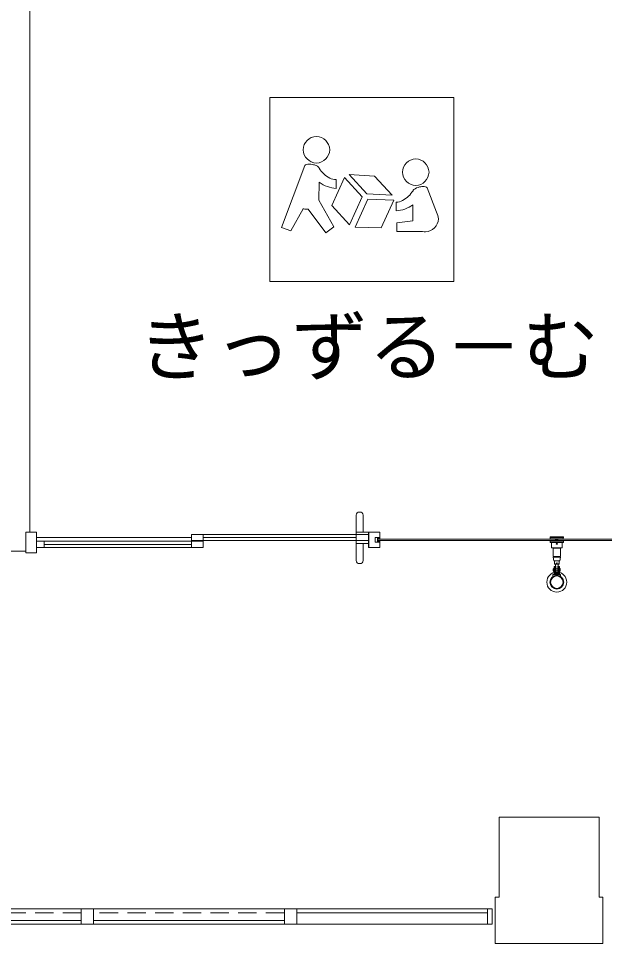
# Model space of a CAD drawing. Units: millimetres, scale not verified. Extents: x -9667 to 46333, y -21730 to 17470.
# Drawn here: x 34852 to 38660, y 1179 to 7188 of the extents above; entities that cross this region are included whole.
import ezdxf
from ezdxf.enums import TextEntityAlignment as Align

# ---------------------------------------------------------------- set-up
doc = ezdxf.new("R2010")
doc.units = ezdxf.units.MM
doc.header["$LTSCALE"] = 100
doc.linetypes.add('DASHED1', pattern=[1.8, 1.2, -0.6])
doc.linetypes.add('DASHED3', pattern=[4, 3, -1])
for name, color, linetype, lineweight in [('0-8', 7, 'Continuous', 18), ('1-0', 7, 'Continuous', 18), ('2-0', 7, 'Continuous', 18)]:
    doc.layers.add(name, color=color, linetype=linetype, lineweight=lineweight)
doc.styles.add('HGｺﾞｼｯｸE', font='')
doc.styles.get('HGｺﾞｼｯｸE').set_extended_font_data('HGｺﾞｼｯｸE')

msp = doc.modelspace()

# ---------------------------------------------------------------- linework, layer by layer
at = {"layer": '1-0'}
for p, q in [((34925.2, 8165.9), (34925.2, 3851.8)), ((37071.7, 3981.8), (37066.7, 3981.8)), ((37046.7, 3961.8), (37046.7, 3851.8)), ((37091.7, 3961.8), (37091.7, 3851.8)), ((34900.2, 3851.8), (34970.2, 3851.8)), ((34900.2, 3751.8), (34900.2, 3851.8)), ((34970.2, 3716.8), (34970.2, 3851.8)), ((37046.7, 3851.8), (37126.7, 3851.8)), ((37046.7, 3836.8), (37046.7, 3851.8)), ((37126.7, 3751.8), (37126.7, 3851.8)), ((37126.7, 3851.8), (37126.7, 3836.8)), ((37126.7, 3851.8), (37199.8, 3851.8)), ((37129.7, 3851.8), (37129.7, 3751.8)), ((37199.8, 3851.8), (37199.8, 3816.8)), ((35976.7, 3816.8), (34970.2, 3816.8)), ((34970.2, 3791.8), (35020.2, 3791.8)), ((35020.2, 3751.8), (35020.2, 3791.8)), ((35020.2, 3791.8), (35976.7, 3791.8)), ((35976.7, 3796.8), (35976.7, 3836.8)), ((35976.7, 3836.8), (36051.7, 3836.8)), ((35976.7, 3796.8), (36051.7, 3796.8)), ((35976.7, 3751.8), (35976.7, 3791.8)), ((35976.7, 3791.8), (36051.7, 3791.8)), ((36051.7, 3796.8), (36051.7, 3836.8)), ((36051.7, 3836.8), (37046.7, 3836.8)), ((36051.7, 3816.8), (37046.7, 3816.8)), ((37046.7, 3796.8), (36051.7, 3796.8)), ((36051.7, 3751.8), (36051.7, 3791.8)), ((37046.7, 3796.8), (37046.7, 3836.8)), ((37046.7, 3836.8), (37126.7, 3836.8)), ((37126.7, 3776.8), (37126.7, 3836.8)), ((37129.7, 3794.8), (37129.7, 3834.9)), ((37199.8, 3786.8), (37169.8, 3786.8)), ((37192.8, 3816.8), (37184.8, 3806.8)), ((37184.8, 3816.8), (37192.8, 3806.8)), ((37184.8, 3816.8), (37184.8, 3806.8)), ((37184.8, 3796.8), (37184.8, 3806.8)), ((39494.8, 3806.8), (37184.8, 3806.8)), ((37184.8, 3786.8), (37184.8, 3796.8)), ((37184.8, 3786.8), (37192.8, 3796.8)), ((37192.8, 3786.8), (37184.8, 3796.8)), ((39504.8, 3796.8), (37184.8, 3796.8)), ((37192.8, 3816.8), (37192.8, 3806.8)), ((37192.8, 3786.8), (37192.8, 3796.8)), ((37199.8, 3816.8), (37199.8, 3806.8)), ((37199.8, 3786.8), (37199.8, 3796.8)), ((37199.8, 3786.8), (37199.8, 3751.8)), ((38307.3, 3820.2), (38307.3, 3815.2)), ((38392.4, 3820.2), (38307.3, 3820.2)), ((38392.4, 3815.2), (38307.3, 3815.2)), ((38392.4, 3797.8), (38307.3, 3797.8)), ((38392.4, 3797.4), (38307.3, 3797.4)), ((38392.4, 3789.4), (38307.3, 3789.4)), ((38382.4, 3815.2), (38317.3, 3815.2)), ((38342.4, 3798.8), (38341.4, 3797.8)), ((38342.4, 3805.8), (38342.4, 3798.8)), ((38357.4, 3798.8), (38342.4, 3798.8)), ((38358.4, 3806.8), (38357.4, 3805.8)), ((38357.4, 3805.8), (38357.4, 3798.8)), ((38357.4, 3798.8), (38358.4, 3797.8)), ((38392.4, 3820.2), (38392.4, 3815.2)), ((34970.2, 3751.8), (35020.2, 3751.8)), ((35020.2, 3771.8), (35976.7, 3771.8)), ((35020.2, 3751.8), (35976.7, 3751.8)), ((35976.7, 3751.8), (36051.7, 3751.8)), ((37046.7, 3776.3), (37046.7, 3776.8)), ((37091.7, 3666.8), (37091.7, 3776.8)), ((37126.7, 3751.8), (37199.8, 3751.8)), ((38392.4, 3784.4), (38307.3, 3784.4)), ((38315.3, 3750.4), (38315.3, 3784.4)), ((38316.3, 3749.4), (38315.3, 3750.4)), ((38315.3, 3750.4), (38384.4, 3750.4)), ((38326.9, 3746.4), (38326.9, 3692.3)), ((38372.9, 3746.4), (38326.9, 3746.4)), ((38327.4, 3749.4), (38327.4, 3746.4)), ((38372.4, 3749.4), (38372.4, 3746.4)), ((38372.9, 3746.4), (38372.9, 3692.3)), ((38384.4, 3750.4), (38384.4, 3784.4)), ((38326.9, 3692.3), (38372.9, 3692.3)), ((38372.9, 3689.3), (38326.9, 3689.3)), ((38327.4, 3689.3), (38327.4, 3692.3)), ((38372.9, 3689.3), (38370, 3665.3)), ((38372.4, 3689.3), (38372.4, 3692.3)), ((37071.7, 3646.8), (37066.7, 3646.8)), ((38325.9, 3600.6), (38325.9, 3612.6)), ((38326.9, 3599.6), (38326.9, 3613.6)), ((38329.9, 3615.1), (38328.9, 3615.1)), ((38328.9, 3596.7), (38328.9, 3615.1)), ((38328.9, 3599.6), (38328.9, 3613.6)), ((38330.9, 3664.3), (38329.7, 3665.3)), ((38329.9, 3596.7), (38329.9, 3615.1)), ((38330, 3599.6), (38330, 3613.6)), ((38330, 3613.6), (38367.9, 3613.6)), ((38330.9, 3664.3), (38368.9, 3664.3)), ((38334.9, 3628.6), (38331.9, 3625.6)), ((38331.9, 3625.6), (38331.9, 3579.6)), ((38334.4, 3643.6), (38334.4, 3664.3)), ((38335.4, 3642.6), (38334.4, 3643.6)), ((38365.4, 3643.6), (38334.4, 3643.6)), ((38334.9, 3628.6), (38334.9, 3576.6)), ((38337.9, 3628.6), (38334.9, 3628.6)), ((38364.4, 3642.6), (38335.4, 3642.6)), ((38337.9, 3628.6), (38338.4, 3628.1)), ((38338.4, 3628.1), (38338.4, 3585.6)), ((38338.4, 3618.1), (38340.4, 3616.6)), ((38340.4, 3642.4), (38359.4, 3642.4)), ((38340.4, 3642.4), (38340.4, 3630.6)), ((38340.4, 3616.6), (38340.4, 3596.6)), ((38340.9, 3642.6), (38340.9, 3642.4)), ((38342.9, 3627.7), (38342.9, 3590)), ((38356.9, 3627.7), (38356.9, 3590)), ((38358.9, 3642.6), (38358.9, 3642.4)), ((38359.4, 3642.4), (38359.4, 3630.6)), ((38361.4, 3618.1), (38359.4, 3616.6)), ((38359.4, 3616.6), (38359.4, 3596.6)), ((38361.4, 3628.6), (38364.9, 3628.6)), ((38361.4, 3628.6), (38361.4, 3585.6)), ((38364.4, 3642.6), (38365.4, 3643.6)), ((38364.9, 3628.6), (38367.9, 3625.6)), ((38364.9, 3628.6), (38364.9, 3576.6)), ((38365.4, 3643.6), (38365.4, 3664.3)), ((38367.9, 3625.6), (38367.9, 3579.6)), ((38367.9, 3616.1), (38370.4, 3616.1)), ((38367.9, 3597.1), (38367.9, 3616.1)), ((38368.9, 3664.3), (38370, 3665.3)), ((38370.9, 3615.6), (38370.4, 3616.1)), ((38370.4, 3597.1), (38370.4, 3616.1)), ((38370.9, 3597.6), (38370.9, 3615.6)), ((38374.9, 3576.6), (38324.9, 3576.6)), ((38326.9, 3599.6), (38325.9, 3600.6)), ((38326.9, 3599.6), (38328.9, 3599.6)), ((38329.9, 3596.7), (38328.9, 3596.7)), ((38330, 3599.6), (38367.9, 3599.6)), ((38334.9, 3576.6), (38331.9, 3579.6)), ((38364.9, 3576.6), (38334.9, 3576.6)), ((38340.4, 3596.6), (38338.4, 3595.1)), ((38359.4, 3583.6), (38340.4, 3583.6)), ((38349.4, 3583.6), (38349.4, 3576.6)), ((38350.4, 3583.6), (38350.4, 3576.6)), ((38359.4, 3596.6), (38361.4, 3595.1)), ((38364.9, 3576.6), (38367.9, 3579.6)), ((38367.9, 3597.1), (38370.4, 3597.1)), ((38370.9, 3597.6), (38370.4, 3597.1)), ((38374.9, 3564.5), (38373.2, 3564.5)), ((38374.9, 3564.5), (38374.9, 3576.6)), ((38624.8, 1998.8), (37974.8, 1998.8)), ((37974.8, 1478.8), (37974.8, 1998.8)), ((38624.8, 1478.8), (38624.8, 1998.8)), ((37949.8, 1478.8), (37949.8, 1178.8)), ((37974.8, 1478.8), (37949.8, 1478.8)), ((38624.8, 1478.8), (38649.8, 1478.8)), ((38649.8, 1478.8), (38649.8, 1178.8)), ((37899.8, 1403.8), (32699.8, 1403.8)), ((35259.8, 1303.8), (35259.8, 1403.8)), ((35339.8, 1303.8), (35339.8, 1403.8)), ((36579.8, 1303.8), (36579.8, 1403.8)), ((36659.8, 1303.8), (36659.8, 1403.8)), ((37929.8, 1303.8), (37929.8, 1403.8)), ((35259.8, 1328.8), (34019.8, 1328.8)), ((36579.8, 1328.8), (35339.8, 1328.8)), ((37899.8, 1378.8), (36659.8, 1378.8)), ((37899.8, 1303.8), (32699.8, 1303.8)), ((37899.8, 1303.8), (37929.8, 1303.8)), ((38649.8, 1178.8), (37949.8, 1178.8))]:
    msp.add_line(p, q, dxfattribs=at)
at = {"layer": '1-0', "linetype": 'DASHED3'}
for p, q in [((38328.9, 3613.1), (38330, 3613.1)), ((38329.9, 3613), (38328.9, 3613)), ((38340.4, 3613.7), (38331.9, 3613.7)), ((38334.4, 3646.6), (38337.4, 3646.6)), ((38342.9, 3614.1), (38343.4, 3613.6)), ((38343.4, 3613.6), (38356.4, 3613.6)), ((38343.4, 3613.6), (38343.4, 3599.6)), ((38356.9, 3614.1), (38356.4, 3613.6)), ((38356.4, 3613.6), (38356.4, 3599.6)), ((38367.9, 3613.7), (38359.4, 3613.7)), ((38365.4, 3646.6), (38362.4, 3646.6)), ((38329.9, 3600.1), (38328.9, 3600.1)), ((38328.9, 3600.1), (38330, 3600.1)), ((38340.4, 3599.5), (38331.9, 3599.5)), ((38342.9, 3599.1), (38343.4, 3599.6)), ((38343.4, 3599.6), (38356.4, 3599.6)), ((38356.9, 3599.1), (38356.4, 3599.6)), ((38367.9, 3599.5), (38359.4, 3599.5))]:
    msp.add_line(p, q, dxfattribs=at)
at = {"layer": '1-0', "linetype": 'DASHED1'}
for p, q in [((35259.8, 1378.8), (34019.8, 1378.8)), ((36579.8, 1378.8), (35339.8, 1378.8))]:
    msp.add_line(p, q, dxfattribs=at)
at = {"layer": '1-0'}
for points in [[(34725.2, 4326.8), (34725.2, 3726.8), (34900.2, 3726.8)], [(34900.2, 3851.8), (34900.2, 3716.8), (34970.2, 3716.8)], [(37046.7, 3796.8), (37046.7, 3776.8), (37126.7, 3776.8)], [(37126.7, 3796.8), (37046.7, 3796.8), (37126.7, 3796.8)], [(37199.8, 3816.8), (37169.8, 3816.8), (37169.8, 3786.8)], [(38307.3, 3797.8), (38307.3, 3789.4), (38307.3, 3784.4)], [(38341.4, 3806.8), (38342.4, 3805.8), (38357.4, 3805.8)], [(38392.4, 3797.8), (38392.4, 3789.4), (38392.4, 3784.4)], [(37046.7, 3666.8), (37046.7, 3776.8), (37091.7, 3776.8)], [(38384.4, 3750.4), (38383.4, 3749.4), (38316.3, 3749.4)], [(38326.9, 3689.3), (38329.7, 3665.3), (38370, 3665.3)], [(38325.9, 3612.6), (38326.9, 3613.6), (38328.9, 3613.6)], [(38326.6, 3564.5), (38324.9, 3564.5), (38324.9, 3576.6)], [(37929.8, 1403.8), (37899.8, 1403.8), (37899.8, 1303.8)]]:
    msp.add_lwpolyline(points, dxfattribs=at)
at = {"layer": '1-0', "linetype": 'DASHED3'}
for points in [[(38337.4, 3646.6), (38337.4, 3650.6), (38334.4, 3650.6)], [(38362.4, 3646.6), (38362.4, 3650.6), (38365.4, 3650.6)]]:
    msp.add_lwpolyline(points, dxfattribs=at)
at = {"layer": '1-0'}
for centre, radius in [((38349.9, 3776.4), 4), ((38349.9, 3648.6), 3), ((38349.9, 3648.6), 2), ((38349.9, 3648.6), 2), ((38349.9, 3526.5), 64.6), ((38349.9, 3526.5), 44.6), ((38349.9, 3526.5), 40.6)]:
    msp.add_circle(centre, radius, dxfattribs=at)
for centre, radius, start, end in [((37066.7, 3961.8), 20, 90, 180), ((37071.7, 3961.8), 20, 0, 90), ((38287.7, 3811), 20.1, 347.93378, 12.06624), ((38412.1, 3811), 20.1, 167.93378, 192.06624), ((37066.7, 3666.8), 20, 180, 270), ((37071.7, 3666.8), 20, 270, 0), ((38339.9, 3627.7), 3, 360, 80.40593), ((38359.9, 3627.7), 3, 99.59406, 180), ((38340.4, 3585.6), 2, 180, 270), ((38349.9, 3606.6), 18, 247.11461, 292.88538), ((38359.4, 3585.6), 2, 270, 0)]:
    msp.add_arc(centre, radius, start, end, dxfattribs=at)
at = {"layer": '2-0'}
for p, q in [((36915.5, 6085), (36915.5, 6141.5)), ((37305.7, 5995), (37305.7, 5938.5)), ((37414.7, 5978.5), (37413.7, 5886.5))]:
    msp.add_line(p, q, dxfattribs=at)
for points in [[(36486.2, 6675), (36486.2, 5480), (37680.8, 5480), (37680.8, 6675)], [(37003.7, 5849), (36888.8, 5973), (36971.3, 6154.5), (37086.2, 6030.5)], [(37116.5, 6050), (37001.5, 6174), (37164.6, 6164.5), (37279.5, 6040.5)], [(37039.2, 5833), (37208.2, 5827.5), (37290.8, 6009), (37121.7, 6014)]]:
    msp.add_lwpolyline(points, close=True, dxfattribs=at)
for points in [[(36712.8, 6234), (36561.9, 5831.5), (36621.1, 5808.5), (36700.9, 5952.5)], [(36724.3, 5949.5), (36734.8, 5950), (36849.4, 5796.5), (36900.3, 5834.5), (36804.1, 6008.5), (36806.5, 6124.5)], [(37567.8, 5930), (37508.6, 6088), (37508.4, 6087.5)], [(37414.5, 5874.5), (37310, 5860), (37310, 5805), (37478.1, 5805)]]:
    msp.add_lwpolyline(points, dxfattribs=at)
for centre, radius, start, end in [((36791.2, 6332.8), 89.7, 92.05729, 177.97584), ((36784.8, 6332.8), 89.8, 2.04072, 87.95928), ((36791.2, 6339.2), 89.7, 182.02416, 267.94271), ((36784.8, 6339.2), 89.8, 272.04072, 357.95928), ((37436.3, 6186.8), 89.7, 92.05729, 177.97584), ((37429.9, 6186.8), 89.8, 2.04072, 87.95928), ((36725.2, 6225.4), 15.1, 104.87355, 145.24531), ((36742, 6145), 97.2, 77.70588, 102.29412), ((36742.4, 6133.2), 108.7, 65.98448, 79.23938), ((36766.2, 6185.6), 51.2, 46.9492, 66.40581), ((36790.7, 6211.4), 15.6, 17.26831, 48.20214), ((36950.6, 6300.5), 167.8, 210.2495, 243.0041), ((37436.3, 6193.2), 89.7, 182.02416, 267.94271), ((37429.9, 6193.2), 89.8, 272.04072, 357.95928), ((36914.6, 6231.3), 89.8, 243.40115, 270.56889), ((36912.5, 6258.4), 170.8, 231.61604, 251.93699), ((36930, 6306.4), 221.9, 251.49634, 266.25821), ((37431.1, 6064.5), 16.2, 129.83744, 162.25517), ((37479.2, 5997.7), 98.5, 102.14779, 126.39614), ((37480.1, 5996.1), 100.3, 85.19019, 102.43796), ((37486.7, 6056.5), 39.5, 65.56408, 87.38489), ((37497.8, 6081.4), 12.3, 29.76022, 64.64498), ((37253.8, 6173.1), 192.2, 299.31292, 327.38414), ((36723.3, 6034.7), 85.2, 254.73551, 270.68379), ((37290.7, 6147.8), 209.9, 274.08042, 306.20608), ((37304, 6092), 97, 270.99441, 296.91848), ((37497.3, 5886.4), 82.9, 0.08378, 31.73741), ((37501.2, 5886.7), 87.5, 180.11129, 187.99208), ((37493.7, 5889.5), 86.6, 272.10216, 358.00086), ((37495.9, 5883), 80, 257.14021, 270.71487)]:
    msp.add_arc(centre, radius, start, end, dxfattribs=at)

# ---------------------------------------------------------------- texts
at = {"layer": '0-8', "style": 'HGｺﾞｼｯｸE'}
msp.add_text('きっずる－む', height=366.6, dxfattribs=at).set_placement((35624.9, 4765.1), align=Align.BOTTOM_LEFT)

doc.saveas('drawing.dxf')
